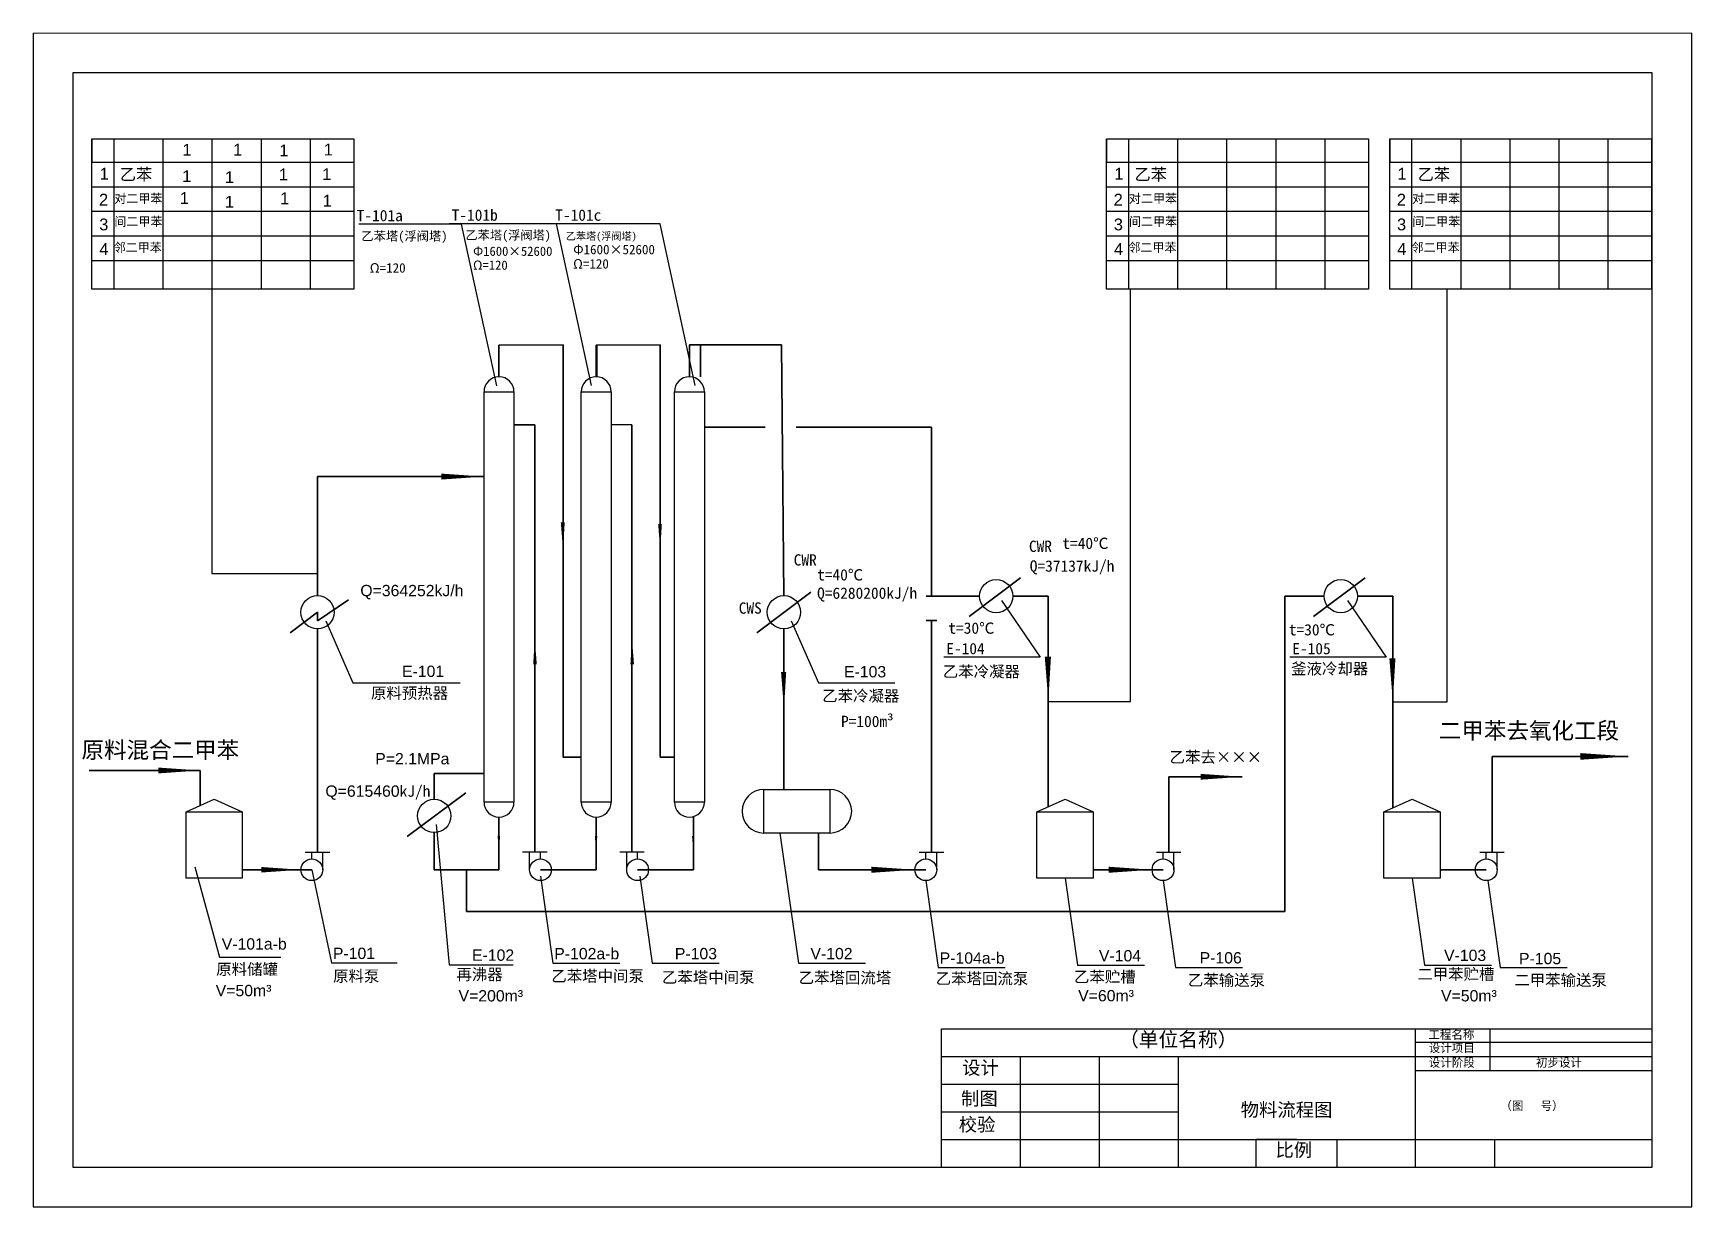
# Model space of a CAD drawing. Header units: millimetres. Extents: x 1066 to 1799, y 1368 to 1886.
import ezdxf

# ---------------------------------------------------------------- set-up
doc = ezdxf.new("R2010")
doc.units = ezdxf.units.MM
doc.styles.get("Standard").update_dxf_attribs({"font": 'arial.ttf'})
doc.dimstyles.new('ISO-25', dxfattribs={"dimtxt": 2.5, "dimasz": 2.5, "dimexe": 1.25, "dimexo": 0.625, "dimtad": 1, "dimtxsty": 'Standard', "dimcen": 2.5, "dimadec": 0, "dimazin": 0, "dimtfac": 1, "dimtmove": 0, "dimatfit": 3, "dimfxl": 1, "dimarcsym": 0})

# ---------------------------------------------------------------- blocks, each defined once
blk = doc.blocks.new('*U57')
blk.add_line((0, 33.18), (0, -33.18))
blk = doc.blocks.new('*U58')
at = {"color": 0, "linetype": 'ByBlock', "lineweight": -2, "transparency": 16777216}
for p in [(0, 0), (21.69, 0), (43.37, 0), (65.06, 0), (86.74, 0)]:
    blk.add_blockref('*U57', p, dxfattribs=at)
blk = doc.blocks.new('*U59')
blk.add_line((-57.87, 0), (57.87, 0))
blk = doc.blocks.new('*U60')
at = {"color": 0, "linetype": 'ByBlock', "lineweight": -2, "transparency": 16777216}
for p in [(0, 0), (0, -10.84), (0, -21.69), (0, -32.53), (0, -43.37)]:
    blk.add_blockref('*U59', p, dxfattribs=at)
blk = doc.blocks.new('*U95')
blk.add_line((0, 33.18), (0, -33.18))
blk = doc.blocks.new('*U96')
at = {"color": 0, "linetype": 'ByBlock', "lineweight": -2, "transparency": 16777216}
for p in [(0, 0), (21.69, 0), (43.37, 0), (65.06, 0), (86.74, 0)]:
    blk.add_blockref('*U95', p, dxfattribs=at)
blk = doc.blocks.new('*U92')
blk.add_line((-57.87, 0), (57.87, 0))
blk = doc.blocks.new('*U94')
at = {"color": 0, "linetype": 'ByBlock', "lineweight": -2, "transparency": 16777216}
for p in [(0, 0), (0, -10.84), (0, -21.69), (0, -32.53), (0, -43.37)]:
    blk.add_blockref('*U92', p, dxfattribs=at)
blk = doc.blocks.new('*U100')
blk.add_line((0, 33.18), (0, -33.18))
blk = doc.blocks.new('*U101')
at = {"color": 0, "linetype": 'ByBlock', "lineweight": -2, "transparency": 16777216}
for p in [(0, 0), (21.69, 0), (43.37, 0), (65.06, 0), (86.74, 0)]:
    blk.add_blockref('*U100', p, dxfattribs=at)
blk = doc.blocks.new('*U97')
blk.add_line((-57.87, 0), (57.87, 0))
blk = doc.blocks.new('*U99')
at = {"color": 0, "linetype": 'ByBlock', "lineweight": -2, "transparency": 16777216}
for p in [(0, 0), (0, -10.84), (0, -21.69), (0, -32.53), (0, -43.37)]:
    blk.add_blockref('*U97', p, dxfattribs=at)

msp = doc.modelspace()

# ---------------------------------------------------------------- linework, layer by layer
for p, q in [((1065.77, 1885.92), (1065.77, 1367.6)), ((1798.77, 1885.92), (1065.77, 1885.8)), ((1798.77, 1367.6), (1798.77, 1885.92)), ((1781.31, 1868.47), (1083.23, 1868.35)), ((1083.23, 1868.35), (1083.23, 1385.05)), ((1781.31, 1385.05), (1781.31, 1868.47)), ((1091.76, 1839.22), (1101.41, 1839.22)), ((1091.76, 1839.22), (1091.76, 1828.95)), ((1540.15, 1839.22), (1549.8, 1839.22)), ((1540.15, 1839.22), (1540.15, 1828.95)), ((1665.28, 1839.22), (1674.93, 1839.22)), ((1665.28, 1839.22), (1665.28, 1828.95)), ((1144.78, 1772.87), (1144.78, 1647.33)), ((1550.73, 1590.79), (1550.73, 1772.87)), ((1690.59, 1590.61), (1690.59, 1772.87)), ((1330.39, 1712.95), (1321.21, 1712.95)), ((1144.78, 1647.33), (1191.42, 1647.33)), ((1491.37, 1637.29), (1491.37, 1637.29)), ((1643.62, 1637.29), (1643.62, 1637.29)), ((1191.42, 1630.16), (1191.42, 1630.16)), ((1397.57, 1630.16), (1397.57, 1630.16)), ((1514.39, 1590.79), (1550.73, 1590.79)), ((1666.63, 1590.61), (1690.59, 1590.61)), ((1133.32, 1542), (1145.75, 1547.66)), ((1145.75, 1547.66), (1158.18, 1542)), ((1509.33, 1542), (1521.77, 1547.66)), ((1521.77, 1547.66), (1534.2, 1542)), ((1662.71, 1542), (1675.14, 1547.66)), ((1675.14, 1547.66), (1687.57, 1542)), ((1243.02, 1540.22), (1243.02, 1540.22)), ((1417.88, 1532.66), (1412.77, 1532.66)), ((1158.18, 1527.37), (1158.18, 1516.45)), ((1534.2, 1527.37), (1534.2, 1516.45)), ((1687.57, 1527.37), (1687.57, 1516.45)), ((1185.99, 1524.27), (1196.84, 1524.27)), ((1188.9, 1521.26), (1188.9, 1524.27)), ((1193.71, 1516.45), (1193.71, 1524.27)), ((1292.85, 1524.27), (1282, 1524.27)), ((1285.13, 1516.45), (1285.13, 1524.27)), ((1289.94, 1521.26), (1289.94, 1524.27)), ((1335.82, 1524.27), (1324.96, 1524.27)), ((1328.1, 1516.45), (1328.1, 1524.27)), ((1332.9, 1521.26), (1332.9, 1524.27)), ((1457.35, 1524.27), (1468.2, 1524.27)), ((1460.26, 1521.26), (1460.26, 1524.27)), ((1465.07, 1516.45), (1465.07, 1524.27)), ((1562.16, 1524.27), (1573.01, 1524.27)), ((1565.07, 1521.26), (1565.07, 1524.27)), ((1569.88, 1516.45), (1569.88, 1524.27)), ((1705.04, 1524.27), (1715.89, 1524.27)), ((1707.95, 1521.26), (1707.95, 1524.27)), ((1712.76, 1516.45), (1712.76, 1524.27)), ((1781.31, 1385.05), (1781.31, 1482.78)), ((1467.17, 1446.13), (1781.31, 1446.13)), ((1467.17, 1385.05), (1467.17, 1446.13)), ((1676.6, 1385.05), (1676.6, 1446.13)), ((1709.5, 1446.13), (1709.5, 1427.83)), ((1676.6, 1440.37), (1781.31, 1440.37)), ((1467.17, 1433.91), (1781.31, 1433.91)), ((1502.08, 1385.05), (1502.08, 1433.91)), ((1536.98, 1385.05), (1536.98, 1433.91)), ((1571.89, 1385.05), (1571.89, 1433.91)), ((1676.6, 1427.83), (1781.31, 1427.83)), ((1467.17, 1421.7), (1571.89, 1421.7)), ((1467.17, 1409.48), (1571.89, 1409.48)), ((1467.17, 1397.26), (1571.89, 1397.26)), ((1571.89, 1397.26), (1676.6, 1397.26)), ((1624.24, 1397.26), (1606.12, 1397.26)), ((1606.12, 1397.26), (1606.12, 1385.05)), ((1624.24, 1397.26), (1641.87, 1397.26)), ((1641.87, 1397.26), (1641.87, 1385.05)), ((1676.6, 1397.26), (1781.31, 1397.26)), ((1711.5, 1397.26), (1711.5, 1385.05)), ((1083.23, 1385.05), (1781.31, 1385.05)), ((1065.77, 1367.6), (1798.77, 1367.6))]:
    msp.add_line(p, q)
at = {"lineweight": 35}
for p, q in [((1271.63, 1748.1), (1299.93, 1748.34)), ((1271.63, 1734.19), (1271.63, 1748.1)), ((1299.93, 1748.34), (1299.93, 1566.49)), ((1314.59, 1748.1), (1342.9, 1748.34)), ((1314.59, 1734.19), (1314.59, 1748.1)), ((1314.84, 1734.19), (1314.84, 1748.1)), ((1342.9, 1748.34), (1342.9, 1566.49)), ((1355.76, 1734.19), (1355.76, 1748.34)), ((1355.76, 1748.34), (1396.41, 1748.34)), ((1360.62, 1734.19), (1360.62, 1748.1)), ((1396.41, 1748.34), (1397.57, 1637.53)), ((1287.43, 1712.95), (1278.25, 1712.95)), ((1287.43, 1524.27), (1287.43, 1712.95)), ((1330.39, 1524.27), (1330.39, 1712.95)), ((1389.2, 1711.94), (1362.38, 1711.94)), ((1462.78, 1711.94), (1403.01, 1711.94)), ((1462.78, 1711.94), (1462.78, 1637.29)), ((1191.42, 1637.53), (1191.42, 1690.1)), ((1191.42, 1690.1), (1265.01, 1690.1)), ((1479.36, 1628.24), (1502.12, 1645.38)), ((1631.6, 1628.24), (1654.37, 1645.38)), ((1191.42, 1626.43), (1205.16, 1635.6)), ((1385.55, 1621.12), (1409.37, 1639.04)), ((1460.4, 1637.29), (1465.17, 1637.29)), ((1465.17, 1637.29), (1484.01, 1637.29)), ((1498.74, 1637.29), (1514.39, 1637.29)), ((1514.39, 1637.29), (1514.39, 1544.3)), ((1618.84, 1498), (1618.84, 1637.29)), ((1618.84, 1637.29), (1636.24, 1637.29)), ((1650.98, 1637.29), (1666.63, 1637.29)), ((1666.63, 1637.29), (1666.63, 1543.93)), ((1179.4, 1621.12), (1191.42, 1630.16)), ((1191.42, 1630.16), (1191.42, 1626.43)), ((1191.42, 1524.27), (1191.42, 1622.8)), ((1397.57, 1622.8), (1397.57, 1551.89)), ((1460.4, 1626.61), (1465.17, 1626.61)), ((1462.78, 1524.27), (1462.78, 1626.61)), ((1299.77, 1566.25), (1307.97, 1566.25)), ((1342.73, 1566.25), (1349.13, 1566.25)), ((1710.47, 1524.27), (1710.47, 1566.51)), ((1710.47, 1566.51), (1770.69, 1566.51)), ((1139.54, 1560.3), (1090.58, 1560.3)), ((1139.54, 1544.83), (1139.54, 1560.3)), ((1243.02, 1547.58), (1243.02, 1559.03)), ((1243.02, 1559.03), (1265.01, 1559.03)), ((1567.58, 1524.27), (1567.58, 1557.52)), ((1567.58, 1557.52), (1600.1, 1557.52)), ((1231, 1531.17), (1256.96, 1550.41)), ((1271.63, 1516.45), (1271.63, 1539.72)), ((1314.59, 1539.72), (1314.59, 1516.45)), ((1357.56, 1539.72), (1357.56, 1516.45)), ((1243.02, 1532.85), (1243.02, 1516.45)), ((1412.77, 1532.66), (1412.77, 1516.45)), ((1158.18, 1516.45), (1188.9, 1516.45)), ((1243.02, 1516.45), (1271.63, 1516.45)), ((1257.32, 1516.45), (1257.32, 1498)), ((1314.59, 1516.45), (1289.94, 1516.45)), ((1357.56, 1516.45), (1332.9, 1516.45)), ((1412.77, 1516.45), (1460.26, 1516.45)), ((1534.2, 1516.45), (1565.07, 1516.45)), ((1707.95, 1516.45), (1687.57, 1516.45)), ((1257.32, 1498), (1618.84, 1498))]:
    msp.add_line(p, q, dxfattribs=at)
for points in [[(1091.76, 1839.22), (1207.49, 1839.22), (1207.49, 1772.87), (1091.76, 1772.87)], [(1540.15, 1839.22), (1655.89, 1839.22), (1655.89, 1772.87), (1540.15, 1772.87)], [(1665.28, 1839.22), (1781.01, 1839.22), (1781.01, 1772.87), (1665.28, 1772.87)], [(1265.01, 1727.56), (1278.25, 1727.56), (1278.25, 1546.34), (1265.01, 1546.34)], [(1307.97, 1727.56), (1321.21, 1727.56), (1321.21, 1546.34), (1307.97, 1546.34)], [(1349.13, 1727.56), (1362.38, 1727.56), (1362.38, 1546.34), (1349.13, 1546.34)], [(1388.64, 1551.89), (1417.88, 1551.89), (1417.88, 1532.66), (1388.64, 1532.66)], [(1133.32, 1542), (1158.18, 1542), (1158.18, 1512.74), (1133.32, 1512.74)], [(1509.33, 1542), (1534.2, 1542), (1534.2, 1512.74), (1509.33, 1512.74)], [(1662.71, 1542), (1687.57, 1542), (1687.57, 1512.74), (1662.71, 1512.74)]]:
    msp.add_lwpolyline(points, close=True)
for points in [[(1265.01, 1690.1, 0, 2.61, 0), (1246.21, 1690.1, 2.61, 2.61, 0)], [(1514.39, 1590.79, 0, 2.75, 0), (1514.19, 1610.58, 2.75, 2.75, 0)], [(1666.63, 1590.61, 0, 2.68, 0), (1666.44, 1609.86, 2.68, 2.68, 0)], [(1139.54, 1560.3, 0, 2.56, 0), (1121.1, 1560.3, 2.56, 2.56, 0)], [(1770.69, 1566.51, 0, 2.95, 0), (1749.43, 1566.51, 2.95, 2.95, 0)], [(1600.1, 1557.52, 0, 2.56, 0), (1581.69, 1557.52, 2.56, 2.56, 0)], [(1271.63, 1523.52, 0, 1.08, 0), (1271.55, 1531.32, 1.08, 1.08, 0)], [(1314.59, 1523.52, 0, 1.08, 0), (1314.52, 1531.32, 1.08, 1.08, 0)], [(1357.56, 1523.52, 0, 1.08, 0), (1357.48, 1531.32, 1.08, 1.08, 0)], [(1184.1, 1516.45, 0, 2.42, 0), (1166.66, 1516.45, 2.42, 2.42, 0)], [(1455.46, 1516.45, 0, 2.67, 0), (1436.23, 1516.45, 2.67, 2.67, 0)], [(1560.26, 1516.45, 0, 2.67, 0), (1541.04, 1516.45, 2.67, 2.67, 0)]]:
    msp.add_lwpolyline(points, format="xyseb", dxfattribs=at)
for points in [[(1299.93, 1657.42, 0, 1.73, 0), (1299.81, 1669.84, 1.73, 1.73, 0)], [(1342.9, 1657.42, 0, 1.63, 0), (1342.78, 1669.13, 1.63, 1.63, 0)], [(1287.43, 1618.61, 0, 1.58, 0), (1287.54, 1607.24, 1.58, 1.58, 0)], [(1330.39, 1618.61, 0, 1.58, 0), (1330.5, 1607.23, 1.58, 1.58, 0)], [(1397.57, 1587.35, 0, 2.28, 0), (1397.41, 1603.76, 2.28, 2.28, 0)]]:
    msp.add_lwpolyline(points, format="xyseb")
for centre, radius in [((1491.37, 1637.29), 7.36), ((1643.62, 1637.29), 7.36), ((1191.42, 1630.16), 7.36), ((1397.57, 1630.16), 7.36), ((1243.02, 1540.22), 7.36), ((1188.9, 1516.45), 4.81), ((1289.94, 1516.45), 4.81), ((1332.9, 1516.45), 4.81), ((1460.26, 1516.45), 4.81), ((1565.07, 1516.45), 4.81), ((1707.95, 1516.45), 4.81)]:
    msp.add_circle(centre, radius)
for centre, radius, start, end in [((1271.63, 1727.56), 6.62, 0, 180), ((1314.59, 1727.56), 6.62, 0, 180), ((1355.76, 1727.56), 6.62, 0, 180), ((1388.64, 1542.28), 9.61, 90, 270), ((1417.88, 1542.28), 9.61, 270, 90), ((1271.63, 1546.34), 6.62, 180, 0), ((1314.59, 1546.34), 6.62, 180, 0), ((1355.76, 1546.34), 6.62, 180, 0)]:
    msp.add_arc(centre, radius, start, end)

# ---------------------------------------------------------------- block references
for name, p in [('*U58', (1101.41, 1806.04)), ('*U101', (1549.8, 1806.04)), ('*U96', (1674.93, 1806.04)), ('*U60', (1149.62, 1828.95)), ('*U99', (1598.02, 1828.95)), ('*U94', (1723.14, 1828.95))]:
    msp.add_blockref(name, p)

# ---------------------------------------------------------------- texts
at = {"attachment_point": 1}
for s, width, gutter_width, heights, insert, char_height in [('1', 14.9081, 26.11, [0], (1131.72, 1837.03), 5.22), ('1', 14.9081, 26.11, [0], (1154.09, 1837.08), 5.22), ('1', 14.9081, 26.11, [0], (1174.52, 1836.73), 5.22), ('1', 14.9081, 26.11, [0], (1194.19, 1837.14), 5.22), ('1', 14.9081, 26.11, [0], (1095.16, 1826.46), 5.22), ('{\\fSimSun|b0|i0|c134|p2;乙苯}', 17.1256, 26.11, [6.35], (1104.12, 1826.19), 5.2216), ('1', 14.9081, 26.11, [0], (1131.65, 1825.4), 5.22), ('1', 14.9081, 26.11, [0], (1174.35, 1826.17), 5.22), ('1', 14.9081, 26.11, [0], (1193.49, 1826.29), 5.22), ('1', 14.9081, 26.11, [0], (1543.56, 1826.46), 5.22), ('{\\fSimSun|b0|i0|c134|p2;乙苯}', 17.1256, 26.11, [6.35], (1552.51, 1826.19), 5.2216), ('1', 14.9081, 26.11, [0], (1668.68, 1826.46), 5.22), ('{\\fSimSun|b0|i0|c134|p2;乙苯}', 17.1256, 26.11, [6.35], (1677.64, 1826.19), 5.2216), ('1', 14.9081, 26.11, [0], (1150.5, 1824.93), 5.22), ('2', 14.9081, 26.11, [0], (1094.86, 1815.01), 5.22), ('{\\fSimSun|b0|i0|c134|p2;对二甲苯}', 23.9857, 19.46, [2.96], (1101.64, 1814.8), 3.8913), ('1', 14.9081, 26.11, [0], (1130.54, 1815.72), 5.22), ('1', 14.9081, 26.11, [0], (1150.5, 1814.09), 5.22), ('1', 14.9081, 26.11, [0], (1174.88, 1815.6), 5.22), ('1', 14.9081, 26.11, [0], (1193.69, 1814.56), 5.22), ('2', 14.9081, 26.11, [0], (1543.26, 1815.01), 5.22), ('{\\fSimSun|b0|i0|c134|p2;对二甲苯}', 23.9857, 19.46, [2.96], (1550.03, 1814.8), 3.8913), ('2', 14.9081, 26.11, [0], (1668.39, 1815.01), 5.22), ('{\\fSimSun|b0|i0|c134|p2;对二甲苯}', 23.9857, 19.46, [2.96], (1675.16, 1814.8), 3.8913), ('3', 14.9081, 26.11, [0], (1094.94, 1804.07), 5.22), ('{\\fSimSun|b0|i0|c134|p2;间二甲苯}', 23.9857, 19.46, [2.96], (1101.68, 1804.64), 3.8913), ('{\\fSimSun|b0|i0|c134|p2;T-101a}', 31.7198, 0, [1.64], (1208.74, 1807.88), 4.9971), ('{\\fSimSun|b0|i0|c134|p2;T-101b}', 31.7198, 0, [1.64], (1250.7, 1808.08), 4.9971), ('{\\fSimSun|b0|i0|c134|p2;T-101c}', 31.7198, 0, [1.64], (1296.48, 1808.08), 4.9971), ('3', 14.9081, 26.11, [0], (1543.33, 1804.07), 5.22), ('{\\fSimSun|b0|i0|c134|p2;间二甲苯}', 23.9857, 19.46, [2.96], (1550.07, 1804.64), 3.8913), ('3', 14.9081, 26.11, [0], (1668.46, 1804.07), 5.22), ('{\\fSimSun|b0|i0|c134|p2;间二甲苯}', 23.9857, 19.46, [2.96], (1675.2, 1804.64), 3.8913), ('{\\fSimSun|b0|i0|c134|p2;乙苯塔(浮阀塔)}', 62.9586, 0, [4.55], (1210.78, 1798.32), 3.9902), ('{\\fSimSun|b0|i0|c134|p2;乙苯塔(浮阀塔)}', 62.4523, 0, [4.51], (1256.8, 1798.73), 3.9581), ('{\\fSimSun|b0|i0|c134|p2;乙苯塔(浮阀塔)}', 51.8371, 0, [3.74], (1301.15, 1797.93), 3.2853), ('4', 14.9081, 26.11, [0], (1095.03, 1793.24), 5.22), ('{\\fSimSun|b0|i0|c134|p2;邻二甲苯}', 23.9857, 19.46, [2.96], (1101.4, 1793.21), 3.8913), ('{\\fSimSun|b0|i0|c134|p2;Φ1600×52600}', 38.3631, 0, [2.6], (1260.18, 1791.68), 4.0877), ('{\\fSimSun|b0|i0|c134|p2;Φ1600×52600}', 41.4647, 0, [3.69], (1304.42, 1792.49), 4.2116), ('4', 14.9081, 26.11, [0], (1543.43, 1793.24), 5.22), ('{\\fSimSun|b0|i0|c134|p2;邻二甲苯}', 23.9857, 19.46, [2.96], (1549.8, 1793.21), 3.8913), ('4', 14.9081, 26.11, [0], (1668.56, 1793.24), 5.22), ('{\\fSimSun|b0|i0|c134|p2;邻二甲苯}', 23.9857, 19.46, [2.96], (1674.92, 1793.21), 3.8913), ('{\\fSimSun|b0|i0|c134|p2;Ω=120}', 26.8051, 0, [1.38], (1214.53, 1784.37), 4.2229), ('{\\fSimSun|b0|i0|c134|p2;Ω=120}', 25.9471, 0, [1.34], (1260.13, 1785.54), 4.0877), ('{\\fSimSun|b0|i0|c134|p2;Ω=120}', 26.7338, 0, [1.38], (1304.37, 1786.17), 4.2116), ('{\\fSimSun|b0|i0|c134|p2;CWR}', 31.7198, 0, [1.64], (1505.81, 1661.81), 4.9971), ('{\\fSimSun|b0|i0|c134|p2;t=40℃}', 31.7198, 0, [1.64], (1520.58, 1663.13), 4.9971), ('{\\fSimSun|b0|i0|c134|p2;CWR}', 31.7198, 0, [1.64], (1401.86, 1655.8), 4.9971), ('{\\fSimSun|b0|i0|c134|p2;t=40℃}', 31.7198, 0, [1.64], (1412.21, 1649.22), 4.9971), ('{\\fSimSun|b0|i0|c134|p2;Q=37137kJ/h}', 53.3058, 0, [3.72], (1506.19, 1653.1), 4.9971), ('Q=364252kJ/h', 59.5884, 24.99, [6.91], (1210.34, 1642.26), 4.9971), ('{\\fSimSun|b0|i0|c134|p2;CWS}', 31.7198, 0, [1.64], (1377.57, 1634.54), 4.9971), ('{\\fSimSun|b0|i0|c134|p2;Q=6280200kJ/h}', 50.9265, 0, [4.65], (1412.21, 1641.12), 4.9971), ('{\\fSimSun|b0|i0|c134|p2;t=30℃}', 31.7198, 0, [1.64], (1470.21, 1625.69), 4.9971), ('{\\fSimSun|b0|i0|c134|p2;t=30℃}', 31.7198, 0, [1.64], (1620.67, 1624.96), 4.9971), ('{\\fSimSun|b0|i0|c134|p2;E-104}', 31.7198, 0, [1.64], (1469.28, 1616.63), 4.9971), ('{\\fSimSun|b0|i0|c134|p2;E-105}', 31.7198, 0, [1.64], (1622.18, 1616.63), 4.9971), ('E-101', 31.7198, 24.99, [1.64], (1228.77, 1606.61), 4.997), ('E-103', 31.7198, 24.99, [1.64], (1424.1, 1606.42), 4.997), ('{\\fSimSun|b0|i0|c134|p2;乙苯冷凝器}', 44.9009, 0, [1.64], (1467.76, 1606.5), 4.9971), ('{\\fSimSun|b0|i0|c134|p2;釜液冷却器}', 42.1927, 0, [2.23], (1621.67, 1607.77), 4.9971), ('{\\fSimSun|b0|i0|c134|p2;原料预热器}', 43.9594, 24.99, [1.26], (1215.06, 1596.97), 4.9971), ('{\\fSimSun|b0|i0|c134|p2;乙苯冷凝器}', 41.3232, 0, [2.95], (1414.47, 1595.77), 4.9971), ('{\\fSimSun|b0|i0|c134|p2;P=100m³}', 31.7198, 0, [1.64], (1422.76, 1584.48), 4.9971), ('\\pxt5;{\\fSimSun|b0|i0|c134|p2;二甲苯去氧化工段}', 90.5633, 36.49, [10.36], (1686.98, 1581.56), 7.2981), ('{\\fSimSun|b0|i0|c134|p2;原料混合二甲苯}', 79.1722, 36.49, [10.36], (1087.13, 1573.03), 7.2981), ('{\\fSimSun|b0|i0|c134|p2;乙苯去×××}', 50.2947, 24.99, [5.83], (1567.99, 1568.7), 4.9971), ('P=2.1MPa', 58.4586, 24.99, [9.17], (1216.94, 1567.99), 4.997), ('Q=615460{\\fSimSun|b0|i0|c134|p2;kJ/h}', 44.1477, 24.99, [27.23], (1194.91, 1553.69), 4.9971), ('V-101a-b', 31.7198, 24.99, [1.64], (1149.11, 1486.19), 4.997), ('P-101', 31.7198, 24.99, [1.64], (1198.23, 1482.04), 4.997), ('E-102', 31.7198, 24.99, [1.64], (1259.71, 1481.26), 4.997), ('P-102a-b', 31.7198, 24.99, [1.64], (1296.05, 1481.92), 4.997), ('P-103', 31.7198, 24.99, [1.64], (1349.35, 1481.92), 4.997), ('V-102', 31.7198, 24.99, [1.64], (1409.26, 1481.92), 4.997), ('V-104', 31.7198, 24.99, [1.64], (1536.75, 1480.98), 4.997), ('V-103', 31.7198, 24.99, [1.64], (1689.27, 1481.16), 4.997), ('{\\fSimSun|b0|i0|c134|p2;原料储罐}', 31.7198, 24.99, [1.64], (1146.67, 1475.01), 4.9971), ('{\\fSimSun|b0|i0|c134|p2;再沸器}', 31.7198, 24.99, [1.64], (1252.83, 1472.73), 4.9971), ('P-104a-b', 31.7198, 24.99, [1.64], (1466.37, 1479.97), 4.997), ('P-106', 31.7198, 24.99, [1.64], (1581.26, 1480.07), 4.997), ('{\\fSimSun|b0|i0|c134|p2;二甲苯贮槽}', 36.7757, 24.99, [1.45], (1677.45, 1472.85), 4.9971), ('P-105', 31.7198, 24.99, [1.64], (1722.39, 1479.74), 4.997), ('{\\fSimSun|b0|i0|c134|p2;原料泵}', 31.7198, 24.99, [1.64], (1198.32, 1471.98), 4.9971), ('{\\fSimSun|b0|i0|c134|p2;乙苯塔中间泵}', 44.1273, 24.99, [9.04], (1294.78, 1472.01), 4.9971), ('{\\fSimSun|b0|i0|c134|p2;乙苯塔中间泵}', 54.1274, 24.99, [6.45], (1343.67, 1471.45), 4.9971), ('{\\fSimSun|b0|i0|c134|p2;乙苯塔回流塔}', 56.72, 24.99, [2.93], (1404.08, 1471.28), 4.9971), ('{\\fSimSun|b0|i0|c134|p2;乙苯塔回流泵}', 59.049, 24.99, [8.83], (1464.63, 1470.91), 4.9971), ('{\\fSimSun|b0|i0|c134|p2;乙苯贮槽}', 32.6457, 24.99, [0], (1525.73, 1471.66), 4.9971), ('{\\fSimSun|b0|i0|c134|p2;乙苯输送泵}', 46.3259, 24.99, [1.64], (1576.08, 1470.21), 4.9971), ('{\\fSimSun|b0|i0|c134|p2;二甲苯输送泵}', 52.8799, 24.99, [5.19], (1720.33, 1470.23), 4.9971), ('V=50m³', 31.7198, 24.99, [1.64], (1146.44, 1465.6), 4.997), ('V=200m³', 31.7198, 24.99, [1.64], (1253.75, 1463.29), 4.997), ('V=60m³', 31.7198, 24.99, [1.64], (1527.58, 1463.34), 4.997), ('V=50m³', 31.7198, 24.99, [1.64], (1687.94, 1463.31), 4.997), ('\\pxqc;{\\fSimSun|b0|i0|c134|p2;（单位名称）}', 650.0729, 31.97, [0], (1246.76, 1444.73), 6.3932), ('\\pxqc;{\\fSimSun|b0|i0|c134|p2;工程名称}', 63.144, 18.63, [0], (1660.95, 1445.46), 3.726), ('\\pxqc;{\\fSimSun|b0|i0|c134|p2;设计项目}', 63.144, 18.63, [0], (1661.1, 1439.62), 3.726), ('\\pxqc;{\\fSimSun|b0|i0|c134|p2;设计}', 100.6787, 29.7, [0], (1434.1, 1431.99), 5.9408), ('\\pxqc;{\\fSimSun|b0|i0|c134|p2;设计阶段}', 63.144, 18.63, [0], (1661.09, 1433.14), 3.726), ('\\pxqc;{\\fSimSun|b0|i0|c134|p2;初步设计}', 63.144, 18.63, [0], (1708.47, 1433.14), 3.726), ('\\pxqc;{\\fSimSun|b0|i0|c134|p2;制图}', 100.6787, 29.7, [0], (1433.58, 1418.36), 5.9408), ('\\pxqc;{\\fSimSun|b0|i0|c134|p2;（图   号）}', 63.144, 18.63, [0], (1696.55, 1414.06), 3.726), ('\\pxqc;{\\fSimSun|b0|i0|c134|p2;校验}', 100.6787, 29.7, [0], (1432.57, 1406.9), 5.9408), ('{\\fSimSun|b0|i0|c134|p2;物料流程图}', 100.6787, 29.7, [0], (1599.4, 1413.43), 5.9408), ('\\pxqc;{\\fSimSun|b0|i0|c134|p2;比例}', 100.6787, 29.7, [0], (1572.54, 1395.7), 5.9408)]:
    msp.add_mtext_dynamic_manual_height_columns(s, width=width, gutter_width=gutter_width, heights=heights, dxfattribs=dict(at, insert=insert, char_height=char_height))

# ---------------------------------------------------------------- leaders
for points in [[(1270.61, 1730.12), (1255.09, 1801.53), (1209.65, 1801.53)], [(1312.57, 1730.32), (1297.05, 1801.74), (1249.58, 1801.74)], [(1358.35, 1730.32), (1342.83, 1801.74), (1295.36, 1801.74)], [(1493.65, 1635.41), (1510.78, 1610.28), (1468.16, 1610.28)], [(1646.56, 1635.41), (1663.69, 1610.28), (1621.06, 1610.28)], [(1195.12, 1626.37), (1207.09, 1599.01), (1254.54, 1599.01)], [(1400.8, 1626.37), (1412.77, 1599.01), (1446.6, 1599.01)], [(1243.85, 1536.37), (1249.66, 1474.51), (1277.91, 1474.51)], [(1395.74, 1532.66), (1403.96, 1475.17), (1433.53, 1475.17)], [(1137.21, 1517.75), (1148.09, 1477.89), (1175.2, 1477.89)], [(1188.9, 1516.45), (1197.63, 1475.29), (1226.57, 1475.29)], [(1289.94, 1513.6), (1295.44, 1475.17), (1325.01, 1475.17)], [(1333.81, 1513.6), (1339.3, 1475.17), (1368.87, 1475.17)], [(1460.26, 1511.65), (1465.76, 1473.22), (1495.33, 1473.22)], [(1521.77, 1512.74), (1527.26, 1474.31), (1556.83, 1474.31)], [(1565.07, 1511.65), (1570.57, 1473.22), (1600.14, 1473.22)], [(1675.14, 1512.74), (1680.64, 1474.31), (1710.21, 1474.31)], [(1708.64, 1511.7), (1714.13, 1473.27), (1743.7, 1473.27)]]:
    msp.add_leader(points, dimstyle='ISO-25', override={"dimgap": 0.625, "dimtad": 0, "dimldrblk": 'None'})

doc.saveas('drawing.dxf')
